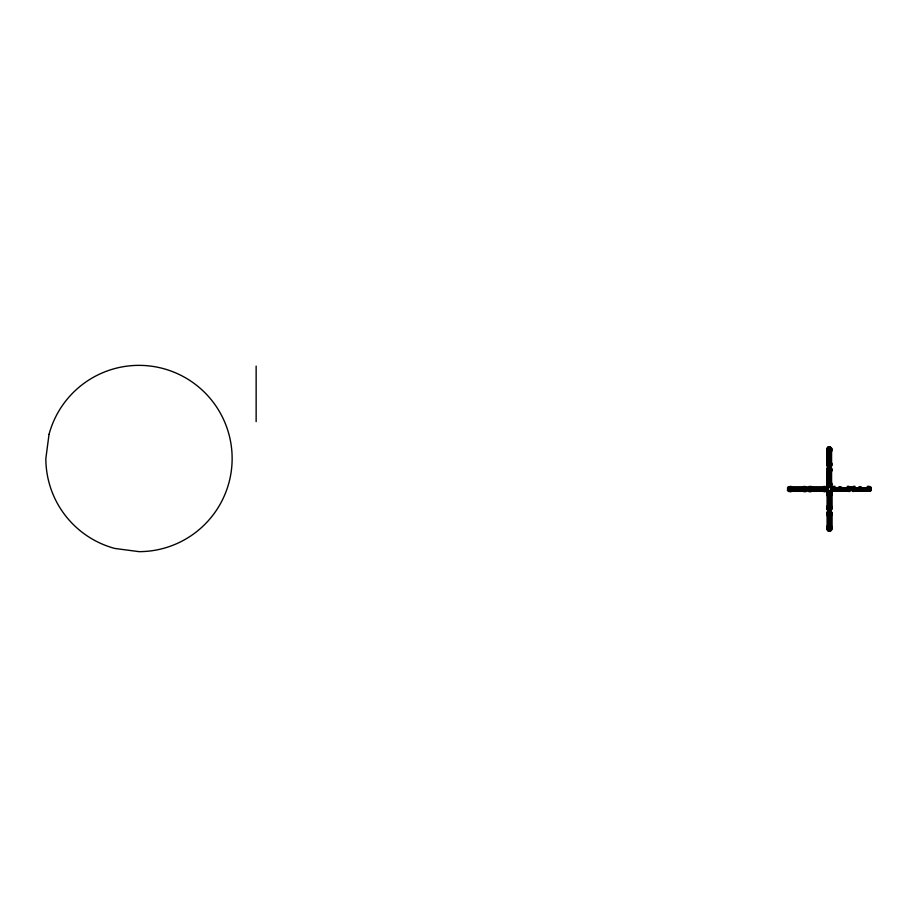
<?xml version="1.0" encoding="UTF-8"?>
<svg xmlns="http://www.w3.org/2000/svg" width="917" height="917" viewBox="0 0 917 917"><rect width="100%" height="100%" fill="white"/><g stroke="black" fill="none" stroke-linecap="round" stroke-linejoin="round"><path stroke-width="1.38" d="M808.267 488.004L808.267 490.079M831.295 487.191L833.713 486.377M851.331 487.191L853.761 486.377M788.643 487.282L790.041 486.755M808.691 487.282L809.321 486.755M832.258 487.191L833.427 486.595M852.031 487.489L853.475 486.595M826.721 464.575L827.432 466.959L829.094 467.005M827.008 464.632L827.535 466.031M826.721 484.623L827.432 487.007L829.094 487.042M827.008 484.68L827.466 486.113M826.698 490.503L826.698 487.58M870.462 489.987L869.763 491.065L868.284 491.065M827.535 448.298L826.721 450.018M831.192 465.939L831.937 463.75L831.134 461.744M831.192 485.987L831.937 483.798L831.134 481.792M831.283 529.602L832.028 527.413L831.226 525.407M826.721 470.066L827.535 468.346M827.008 470.146L827.466 469.344M827.592 505.221C826.068 506.86 827.707 512.076 827.558 507.582M827.592 525.269C826.068 526.908 827.707 532.124 827.558 527.63M831.283 510.517L832.028 508.637L831.226 507.021M831.272 509.577L832.028 507.365L831.226 505.359M827.604 506.906L826.744 508.637L827.592 510.609M827.604 526.954C826.079 528.032 826.825 531.745 829.174 530.656M831.134 452.585C832.464 450.923 831.432 446.476 831.123 450.362M831.134 472.633L831.937 470.627L831.192 468.438M831.226 496.2L832.028 494.194L831.283 492.016M831.226 516.248L832.028 514.242L831.283 512.053M806.41 490.87L806.8 488.004L805.745 486.755M831.983 487.489L833.266 486.606M870.004 490.813L870.038 490.274M831.134 450.923C834.779 447.015 825.77 445.054 826.721 449.766M831.134 470.971C834.779 467.062 825.77 465.102 826.721 469.802M831.226 494.538C832.521 493.655 832.074 490.354 830.206 490.95M831.226 514.586L832.028 512.97L831.283 511.09M831.123 451.898L831.272 449.468M831.272 464.862L831.123 462.443M831.123 471.934L831.272 469.515M831.272 484.91L831.123 482.491M831.215 495.512L831.215 492.91M827.558 506.058L827.558 508.648M831.215 515.549L831.215 512.958M827.558 526.106L827.558 528.696M827.558 492.91L827.558 495.512M827.558 512.958L827.558 515.549M831.215 508.648L831.215 506.058M831.215 528.696L831.215 526.106M827.466 448.264L827.008 449.697M827.466 468.312L827.18 470.1M831.123 466.065L831.123 463.968M831.123 470.41L831.123 468.312M831.123 486.113L831.123 484.016M831.215 493.976L831.215 491.879M831.215 509.68L831.215 507.582M831.215 514.024L831.215 511.927M831.215 529.728L831.215 527.63M852.271 487.122L853.314 486.606M788.677 487.179L789.846 486.675M805.206 491.019L803.166 491.157M825.254 491.019L823.214 491.157M791.268 490.882C790.122 492.383 786.614 491.489 787.68 489.242M811.316 490.882C807.476 494.561 805.413 485.506 810.147 486.468M827.592 510.998L826.744 512.97L827.604 514.701M792.93 490.882L790.924 491.684L789.101 491.088M812.978 490.882L810.972 491.684L809.149 491.088M790.397 491.157L788.918 491.157M806.1 491.157L804.622 491.157M810.445 491.157L808.954 491.157M826.148 491.157L824.67 491.157M834.012 491.065L832.533 491.065M834.138 491.317L831.352 490.836L831.295 489.151M849.715 491.065L848.236 491.065M854.059 491.065L852.569 491.065M854.186 491.317L852.867 491.523L851.331 490.274M805.917 491.088L804.094 491.684L802.088 490.882M825.965 491.088L824.142 491.684L822.125 490.882M849.532 490.996L846.632 491.317M869.58 490.996L866.668 491.317M791.852 491.157L789.812 491.019M811.9 491.157L809.86 491.019M835.467 491.065L833.61 491.065M835.616 491.317L832.716 490.996M848.638 491.065L846.781 491.065M855.515 491.065L853.658 491.065M855.664 491.317L852.764 490.996M868.686 491.065L866.829 491.065M827.833 448.023L830.756 448.023M830.756 466.306L827.833 466.306M827.833 468.071L830.756 468.071M804.92 486.468L807.304 487.179L807.338 488.841M824.956 486.468L827.352 487.179L827.386 488.841M848.534 486.377L850.953 487.191M868.571 486.377L869.476 486.377M790.362 486.468L791.486 486.468M803.533 486.468L804.656 486.468M810.41 486.468L811.534 486.468M823.581 486.468L824.704 486.468M833.977 486.377L835.1 486.377M847.148 486.377L848.271 486.377M854.025 486.377L855.148 486.377M867.195 486.377L868.319 486.377M830.332 486.503L828.257 486.503M829.495 467.005C831.765 468.094 832.625 464.483 831.134 463.406M789.124 486.755L805.894 486.755M809.172 486.755L825.942 486.755M838.952 486.663L841.118 486.663M848.385 486.663L849.509 486.663M859 486.663L861.166 486.663M829.495 487.042C831.765 488.131 832.625 484.531 831.134 483.454M787.531 487.718L827.535 487.718M831.146 487.626L871.15 487.775M787.531 487.867L827.535 487.867M831.146 488.131L871.15 488.131M787.531 488.371L827.535 488.371M831.146 488.28L871.15 488.28M831.146 488.75L871.15 488.75M787.531 488.841L827.535 488.841M787.531 489.242L827.535 489.242M831.146 489.151L871.15 489.151M831.146 489.621L871.15 489.621M787.531 489.712L827.535 489.712M831.146 489.77L871.15 489.77M787.531 490.217L827.535 490.217M831.146 490.274L871.15 490.274M787.531 490.366L827.535 490.366M828.567 490.95C826.63 490.446 826.274 493.77 827.604 494.653M832.739 491.237L849.509 491.237M852.787 491.237L869.557 491.237M789.124 491.329L805.894 491.329M809.172 491.329L825.942 491.329M833.129 491.294L849.119 491.294M853.165 491.294L869.167 491.294M829.587 530.656C831.857 531.745 832.716 528.146 831.226 527.069M827.535 486.079L826.939 484.91M790.099 486.468L787.737 487.156L787.68 488.841M827.501 466.031L826.721 464.311M869.889 486.583L870.99 487.122L871.001 488.75M868.158 491.317L870.944 490.836L871.001 489.151M848.11 491.317L849.429 491.523L850.838 490.125M825.793 486.755L826.458 487.214M823.798 490.882C824.876 492.372 828.475 491.512 827.386 489.242M803.751 490.882C804.828 492.372 808.427 491.512 807.338 489.242M849.715 486.847L850.265 487.489M827.558 493.976C827.558 489.644 826.125 494.595 827.592 496.338M827.558 514.024C827.558 509.692 826.125 514.609 827.592 516.386M852.34 490.813L851.882 489.987M832.223 490.778L831.788 489.54M831.73 492.784L831.73 508.775M831.73 512.832L831.73 528.822M831.581 448.78L831.581 465.549M831.581 468.828L831.581 485.597M831.673 492.395L831.673 509.164M831.673 512.443L831.673 529.212M830.619 447.187L830.619 487.191M830.699 490.801L830.699 530.805M830.47 447.187L830.47 487.191M830.561 490.801L830.561 530.805M830.206 490.801L830.206 530.805M830.114 447.187L830.114 487.191M830.057 490.801L830.057 530.805M829.965 447.187L829.965 487.191M829.495 447.187L829.495 487.191M829.587 490.801L829.587 530.805M829.094 447.187L829.094 487.191M829.174 490.801L829.174 530.805M828.716 490.801L828.716 530.805M828.624 447.187L828.624 487.191M828.567 490.801L828.567 530.805M828.475 447.187L828.475 487.191M828.12 447.187L828.12 487.191M828.211 490.801L828.211 510.425M828.211 511.182L828.211 530.805M827.971 447.187L827.971 487.191M828.062 490.801L828.062 510.425M828.062 511.182L828.062 530.805M827.008 448.78L827.008 465.549M827.008 468.828L827.008 485.597M827.1 492.395L827.1 509.164M827.1 512.443L827.1 529.212M826.951 449.17L826.951 465.16M826.951 469.217L826.951 485.208M256.141 366.101L256.141 421.648M49.025 434.394L45.85 458.5A93.144 93.144 0 0 0 114.889 548.469L138.994 551.644A93.144 93.144 0 0 0 231.783 466.615A93.144 93.144 0 0 0 155.168 366.777A93.144 93.144 0 0 0 49.025 434.394M828.578 490.366A1.547 1.547 0 0 0 830.905 489.025A1.547 1.547 0 0 0 828.578 487.684A1.547 1.547 0 0 0 828.578 490.366"/></g></svg>
